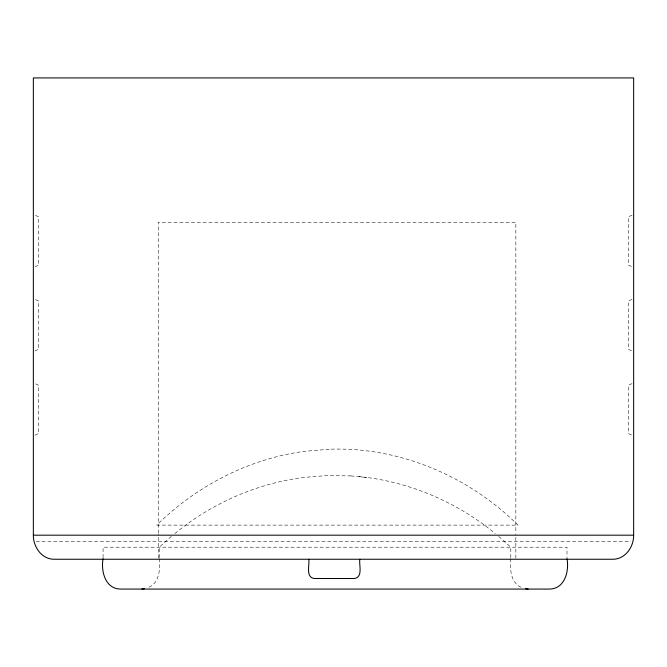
<?xml version="1.0" encoding="UTF-8"?>
<svg xmlns="http://www.w3.org/2000/svg" width="667" height="667" viewBox="0 0 667 667"><rect width="100%" height="100%" fill="white"/><g stroke="black" fill="none" stroke-linecap="round" stroke-linejoin="round"><path stroke-width="0.5" stroke-dasharray="3.33 2.5" d="M103.077 557.62L103.077 547.207L567 547.207L567 557.62M158.246 558.204L158.246 534.292M158.246 533.25L158.246 222.328L515.849 222.328L515.849 533.25M159.271 558.663C160.222 569.051 159.58 583.283 148.066 587.66M159.271 557.62L159.271 547.207L171.636 536.151M510.805 558.663C509.855 569.051 510.497 583.283 522.011 587.66M510.805 557.62L510.805 547.207L498.441 536.151M515.849 558.204L515.849 534.292M34.917 266.775L38.703 265.016L38.703 216.883L34.917 215.124M34.917 351.009L38.703 349.25L38.703 301.117L34.917 299.35M34.917 435.234L38.703 433.475L38.703 385.343L34.917 383.583M632.083 215.124L628.297 216.883L628.297 265.016L632.083 266.775M632.083 299.35L628.297 301.117L628.297 337.21L628.297 349.25L632.083 351.009M632.083 383.583L628.297 385.343L628.297 433.475L632.083 435.234M174.837 533.542C211.397 503.56 256.253 483.592 303.202 477.489L327.097 475.538L350.942 475.921M329.223 449.241L304.661 451.309C248.949 458.696 196.682 485.843 156.762 525.121L517.992 525.121C468.526 476.113 399.233 446.557 329.248 449.241L329.34 449.241M350.959 475.921L366.875 477.489C413.823 483.592 458.679 503.56 495.239 533.542M36.126 541.412L630.874 541.412M358.929 476.572L366.875 477.489"/><path stroke-width="1" d="M33.35 535.184L33.35 77.931L633.65 77.931L633.65 535.184C633.808 546.648 625.571 558.996 613.298 559.246L53.702 559.246C41.429 558.996 33.192 546.648 33.35 535.184L633.65 535.184M103.077 558.663C100.75 571.019 105.211 588.836 120.46 589.069L549.616 589.069C564.866 588.836 569.326 571.019 567 558.663M308.788 559.246C309.78 564.816 305.336 577.163 314.149 578.497L354.469 578.497C363.282 577.163 358.838 564.816 359.83 559.246M141.888 589.069L144.589 588.678M525.488 588.678L528.189 589.069"/></g></svg>
